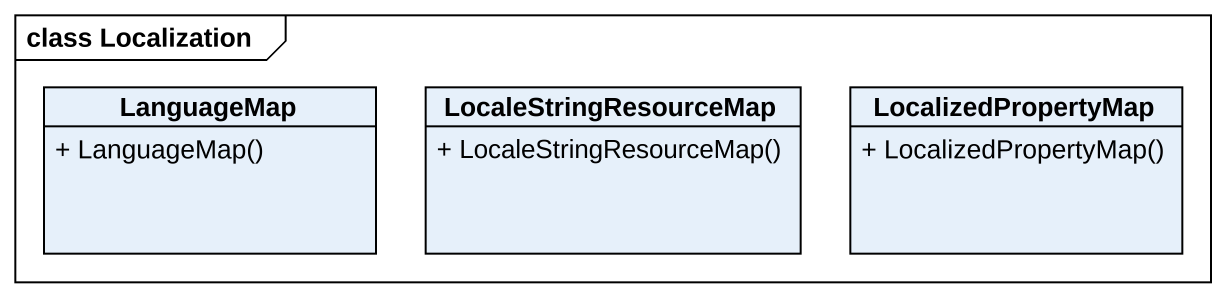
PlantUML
@startuml
mainframe class Localization
hide circle
hide empty members
skinparam classAttributeIconSize 0
class LanguageMap {
  + LanguageMap()
}
class LocaleStringResourceMap {
  + LocaleStringResourceMap()
}
class LocalizedPropertyMap {
  + LocalizedPropertyMap()
}
@enduml
